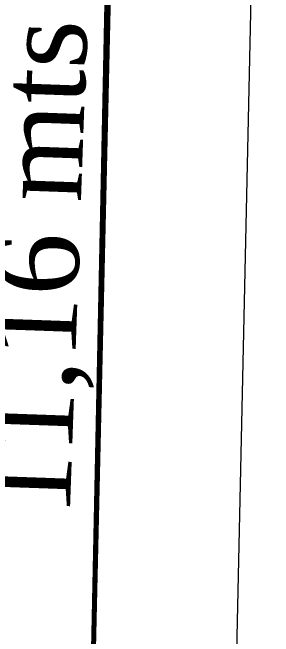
# Model space of a CAD drawing. Header units: metres. Extents: x 2 to 659295185, y -28 to 1124222152.
# Drawn here: x 658250.315 to 658251.566, y 1124153.528 to 1124156.522 of the extents above; entities that cross this region are included whole.
import ezdxf

# ---------------------------------------------------------------- set-up
doc = ezdxf.new("R2010")
doc.units = ezdxf.units.M
doc.header["$MEASUREMENT"] = 0
doc.layers.add('DPIC_Brocal', color=7, linetype='CONTINUOUS', lineweight=13)
doc.layers.add('DPIC_Cotas', color=7, linetype='CONTINUOUS')
doc.layers.add('DPIC_Poligonal', color=7, linetype='CONTINUOUS', lineweight=60, true_color=0xc3472d)
doc.layers.add('DPIC_Poligonal General', color=7, linetype='CONTINUOUS', lineweight=50, true_color=0x008fc5)
doc.styles.add('TextBookAntig', font='ANTQUAB.TTF', dxfattribs={"height": 3})

msp = doc.modelspace()

# ---------------------------------------------------------------- linework, layer by layer
at = {"layer": 'DPIC_Brocal', "lineweight": 5}
msp.add_line((658250.4534, 1124111.2503), (658251.5665, 1124161.4158), dxfattribs=at)
at = {"layer": 'DPIC_Poligonal', "lineweight": 9}
msp.add_lwpolyline([(658228.1868, 1124162.1938), (658231.8617, 1124162.1294, 0.270262), (658243.1849, 1124161.0901), (658250.8778, 1124161.9837), (658250.6436, 1124150.6793), (658229.315, 1124148.2016)], format="xyb", close=True, dxfattribs=at)
at = {"layer": 'DPIC_Poligonal'}
msp.add_lwpolyline([(658228.1868, 1124162.1933), (658231.8617, 1124162.1294), (658243.1849, 1124161.0901), (658250.8778, 1124161.9837), (658250.6436, 1124150.6793), (658229.315, 1124148.2016), (658228.1868, 1124162.1933)], dxfattribs=at)
at = {"layer": 'DPIC_Poligonal General', "color": 0}
msp.add_lwpolyline([(658242.8903, 1124161.0558), (658250.9024, 1124161.9866), (658250.6421, 1124150.6791), (658229.315, 1124148.2016), (658228.1965, 1124162.0721)], dxfattribs=at)

# ---------------------------------------------------------------- texts
at = {"layer": 'DPIC_Cotas', "insert": (658250.155, 1124153.1403), "char_height": 0.4, "width": 4.283965, "attachment_point": 1, "rotation": 87.9654, "style": 'TextBookAntig'}
msp.add_mtext('\\pi0.97464;{\\fBook Antiqua|b0|i0|c0|p18;11,16 mts}', dxfattribs=at)

doc.saveas('drawing.dxf')
